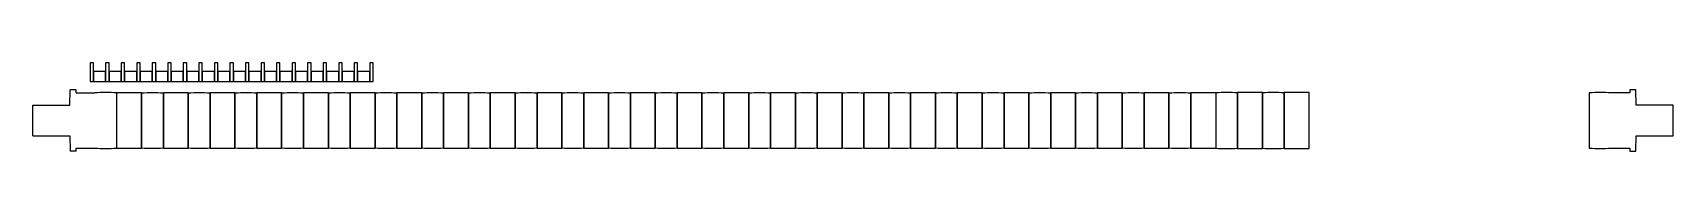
# Model space of a CAD drawing. Header units: millimetres. Extents: x -14 to 514, y -10 to 19.
import ezdxf

# ---------------------------------------------------------------- set-up
doc = ezdxf.new("R2010")
doc.units = ezdxf.units.MM
doc.layers.get('0').update_dxf_attribs({"linetype": 'CONTINUOUS'})

msp = doc.modelspace()

# ---------------------------------------------------------------- linework, layer by layer
for p, q in [((-2.03, 4.92), (-2, 9.81)), ((0, 9.8), (-2, 9.81)), ((0, 8.85), (0, 9.8)), ((0, 8.85), (5.97, 8.85)), ((13, -8.85), (13, 8.85)), ((-14, -4.92), (-14, 4.92)), ((-14, 4.92), (-2.03, 4.92)), ((-14, -4.92), (-2.03, -4.92)), ((-2.03, -4.92), (-2, -9.81)), ((0, -9.8), (-2, -9.81)), ((0, -9.8), (0, -8.85)), ((0, -8.85), (5.97, -8.85))]:
    msp.add_line(p, q)
for points in [[(5.55, 12.5), (5.55, 18.5), (4.45, 18.5), (4.45, 12.5)], [(10.55, 12.5), (10.55, 18.5), (9.45, 18.5), (9.45, 12.5)], [(15.55, 12.5), (15.55, 18.5), (14.45, 18.5), (14.45, 12.5)], [(20.55, 12.5), (20.55, 18.5), (19.45, 18.5), (19.45, 12.5)], [(25.55, 12.5), (25.55, 18.5), (24.45, 18.5), (24.45, 12.5)], [(30.55, 12.5), (30.55, 18.5), (29.45, 18.5), (29.45, 12.5)], [(35.55, 12.5), (35.55, 18.5), (34.45, 18.5), (34.45, 12.5)], [(40.55, 12.5), (40.55, 18.5), (39.45, 18.5), (39.45, 12.5)], [(45.55, 12.5), (45.55, 18.5), (44.45, 18.5), (44.45, 12.5)], [(50.55, 12.5), (50.55, 18.5), (49.45, 18.5), (49.45, 12.5)], [(55.55, 12.5), (55.55, 18.5), (54.45, 18.5), (54.45, 12.5)], [(60.55, 12.5), (60.55, 18.5), (59.45, 18.5), (59.45, 12.5)], [(65.55, 12.5), (65.55, 18.5), (64.45, 18.5), (64.45, 12.5)], [(70.55, 12.5), (70.55, 18.5), (69.45, 18.5), (69.45, 12.5)], [(75.55, 12.5), (75.55, 18.5), (74.45, 18.5), (74.45, 12.5)], [(80.55, 12.5), (80.55, 18.5), (79.45, 18.5), (79.45, 12.5)], [(85.55, 12.5), (85.55, 18.5), (84.45, 18.5), (84.45, 12.5)], [(90.55, 12.5), (90.55, 18.5), (89.45, 18.5), (89.45, 12.5)], [(95.55, 12.5), (95.55, 18.5), (94.45, 18.5), (94.45, 12.5)], [(9.45, 12.5), (9.45, 15.7), (5.55, 15.7), (5.55, 12.5)], [(14.45, 12.5), (14.45, 15.7), (10.55, 15.7), (10.55, 12.5)], [(19.45, 12.5), (19.45, 15.7), (15.55, 15.7), (15.55, 12.5)], [(24.45, 12.5), (24.45, 15.7), (20.55, 15.7), (20.55, 12.5)], [(29.45, 12.5), (29.45, 15.7), (25.55, 15.7), (25.55, 12.5)], [(34.45, 12.5), (34.45, 15.7), (30.55, 15.7), (30.55, 12.5)], [(39.45, 12.5), (39.45, 15.7), (35.55, 15.7), (35.55, 12.5)], [(44.45, 12.5), (44.45, 15.7), (40.55, 15.7), (40.55, 12.5)], [(49.45, 12.5), (49.45, 15.7), (45.55, 15.7), (45.55, 12.5)], [(54.45, 12.5), (54.45, 15.7), (50.55, 15.7), (50.55, 12.5)], [(59.45, 12.5), (59.45, 15.7), (55.55, 15.7), (55.55, 12.5)], [(64.45, 12.5), (64.45, 15.7), (60.55, 15.7), (60.55, 12.5)], [(69.45, 12.5), (69.45, 15.7), (65.55, 15.7), (65.55, 12.5)], [(74.45, 12.5), (74.45, 15.7), (70.55, 15.7), (70.55, 12.5)], [(79.45, 12.5), (79.45, 15.7), (75.55, 15.7), (75.55, 12.5)], [(80.55, 12.5), (84.45, 12.5), (84.45, 15.7), (80.55, 15.7)], [(85.55, 12.5), (89.45, 12.5), (89.45, 15.7), (85.55, 15.7)], [(90.55, 12.5), (94.45, 12.5), (94.45, 15.7), (90.55, 15.7)], [(13, -9), (13, 9), (21, 9), (21, -9)], [(28.03, -9), (28.03, 9), (36.03, 9), (36.03, -9)], [(43.06, -9), (43.06, 9), (51.06, 9), (51.06, -9)], [(58.1, -9), (58.1, 9), (66.1, 9), (66.1, -9)], [(73.13, -9), (73.13, 9), (81.13, 9), (81.13, -9)], [(88.16, -9), (88.16, 9), (96.16, 9), (96.16, -9)], [(103.19, -9), (103.19, 9), (111.19, 9), (111.19, -9)], [(118.23, -9), (118.23, 9), (126.23, 9), (126.23, -9)], [(133.26, -9), (133.26, 9), (141.26, 9), (141.26, -9)], [(148.29, -9), (148.29, 9), (156.29, 9), (156.29, -9)], [(163.32, -9), (163.32, 9), (171.32, 9), (171.32, -9)], [(178.35, -9), (178.35, 9), (186.35, 9), (186.35, -9)], [(193.39, -9), (193.39, 9), (201.39, 9), (201.39, -9)], [(208.42, -9), (208.42, 9), (216.42, 9), (216.42, -9)], [(223.45, -9), (223.45, 9), (231.45, 9), (231.45, -9)], [(238.48, -9), (238.48, 9), (246.48, 9), (246.48, -9)], [(253.52, -9), (253.52, 9), (261.52, 9), (261.52, -9)], [(268.55, -9), (268.55, 9), (276.55, 9), (276.55, -9)], [(283.58, -9), (283.58, 9), (291.58, 9), (291.58, -9)], [(298.61, -9), (298.61, 9), (306.61, 9), (306.61, -9)], [(313.65, -9), (313.65, 9), (321.65, 9), (321.65, -9)], [(328.68, -9), (328.68, 9), (336.68, 9), (336.68, -9)], [(343.71, -9), (343.71, 9), (351.71, 9), (351.71, -9)], [(358.74, -9), (358.74, 9), (366.74, 9), (366.74, -9)], [(373.77, 9), (373.77, -9), (381.77, -9), (381.77, 9)], [(388.81, 9), (388.81, -9), (396.81, -9), (396.81, 9)]]:
    msp.add_lwpolyline(points, close=True)
for points in [[(21, -8.87), (21, 8.87, -0.036676), (28.03, 8.87), (28.03, -8.87, -0.036676)], [(36.03, -8.87), (36.03, 8.87, -0.036676), (43.06, 8.87), (43.06, -8.87, -0.036676)], [(51.06, -8.87), (51.06, 8.87, -0.036676), (58.1, 8.87), (58.1, -8.87, -0.036676)], [(66.1, -8.87), (66.1, 8.87, -0.036676), (73.13, 8.87), (73.13, -8.87, -0.036676)], [(81.13, -8.87), (81.13, 8.87, -0.036676), (88.16, 8.87), (88.16, -8.87, -0.036676)], [(96.16, -8.87), (96.16, 8.87, -0.036676), (103.19, 8.87), (103.19, -8.87, -0.036676)], [(111.19, -8.87), (111.19, 8.87, -0.036676), (118.23, 8.87), (118.23, -8.87, -0.036676)], [(126.23, -8.87), (126.23, 8.87, -0.036676), (133.26, 8.87), (133.26, -8.87, -0.036676)], [(141.26, -8.87), (141.26, 8.87, -0.036676), (148.29, 8.87), (148.29, -8.87, -0.036676)], [(156.29, -8.87), (156.29, 8.87, -0.036676), (163.32, 8.87), (163.32, -8.87, -0.036676)], [(171.32, -8.87), (171.32, 8.87, -0.036676), (178.35, 8.87), (178.35, -8.87, -0.036676)], [(186.35, -8.87), (186.35, 8.87, -0.036676), (193.39, 8.87), (193.39, -8.87, -0.036676)], [(201.39, -8.87), (201.39, 8.87, -0.036676), (208.42, 8.87), (208.42, -8.87, -0.036676)], [(216.42, -8.87), (216.42, 8.87, -0.036676), (223.45, 8.87), (223.45, -8.87, -0.036676)], [(231.45, -8.87), (231.45, 8.87, -0.036676), (238.48, 8.87), (238.48, -8.87, -0.036676)], [(246.48, -8.87), (246.48, 8.87, -0.036676), (253.52, 8.87), (253.52, -8.87, -0.036676)], [(261.52, -8.87), (261.52, 8.87, -0.036676), (268.55, 8.87), (268.55, -8.87, -0.036676)], [(276.55, -8.87), (276.55, 8.87, -0.036676), (283.58, 8.87), (283.58, -8.87, -0.036676)], [(291.58, -8.87), (291.58, 8.87, -0.036676), (298.61, 8.87), (298.61, -8.87, -0.036676)], [(306.61, -8.87), (306.61, 8.87, -0.036676), (313.65, 8.87), (313.65, -8.87, -0.036676)], [(321.65, -8.87), (321.65, 8.87, -0.036676), (328.68, 8.87), (328.68, -8.87, -0.036676)], [(336.68, -8.87), (336.68, 8.87, -0.036676), (343.71, 8.87), (343.71, -8.87, -0.036676)], [(351.71, -8.87), (351.71, 8.87, -0.036676), (358.74, 8.87), (358.74, -8.87, -0.036676)], [(366.74, 8.87), (366.74, -8.87, 0.036676), (373.77, -8.87), (373.77, 8.87, 0.036676)], [(381.77, 8.87), (381.77, -8.87, 0.036676), (388.81, -8.87), (388.81, 8.87, 0.036676)], [(514, -4.92), (514, 4.92), (502.03, 4.92), (502, 9.81), (500, 9.8), (500, 8.85), (494.03, 8.85, 0.036676), (487, 8.85), (487, -8.85, 0.036676), (494.03, -8.85), (500, -8.85), (500, -9.8), (502, -9.81), (502.03, -4.92)]]:
    msp.add_lwpolyline(points, format="xyb", close=True)
for centre, start, end in [((9.48, -39.02), 85.7992, 94.2008), ((9.48, 39.02), 265.7992, 274.2008)]:
    msp.add_arc(centre, 48, start, end)

doc.saveas('drawing.dxf')
